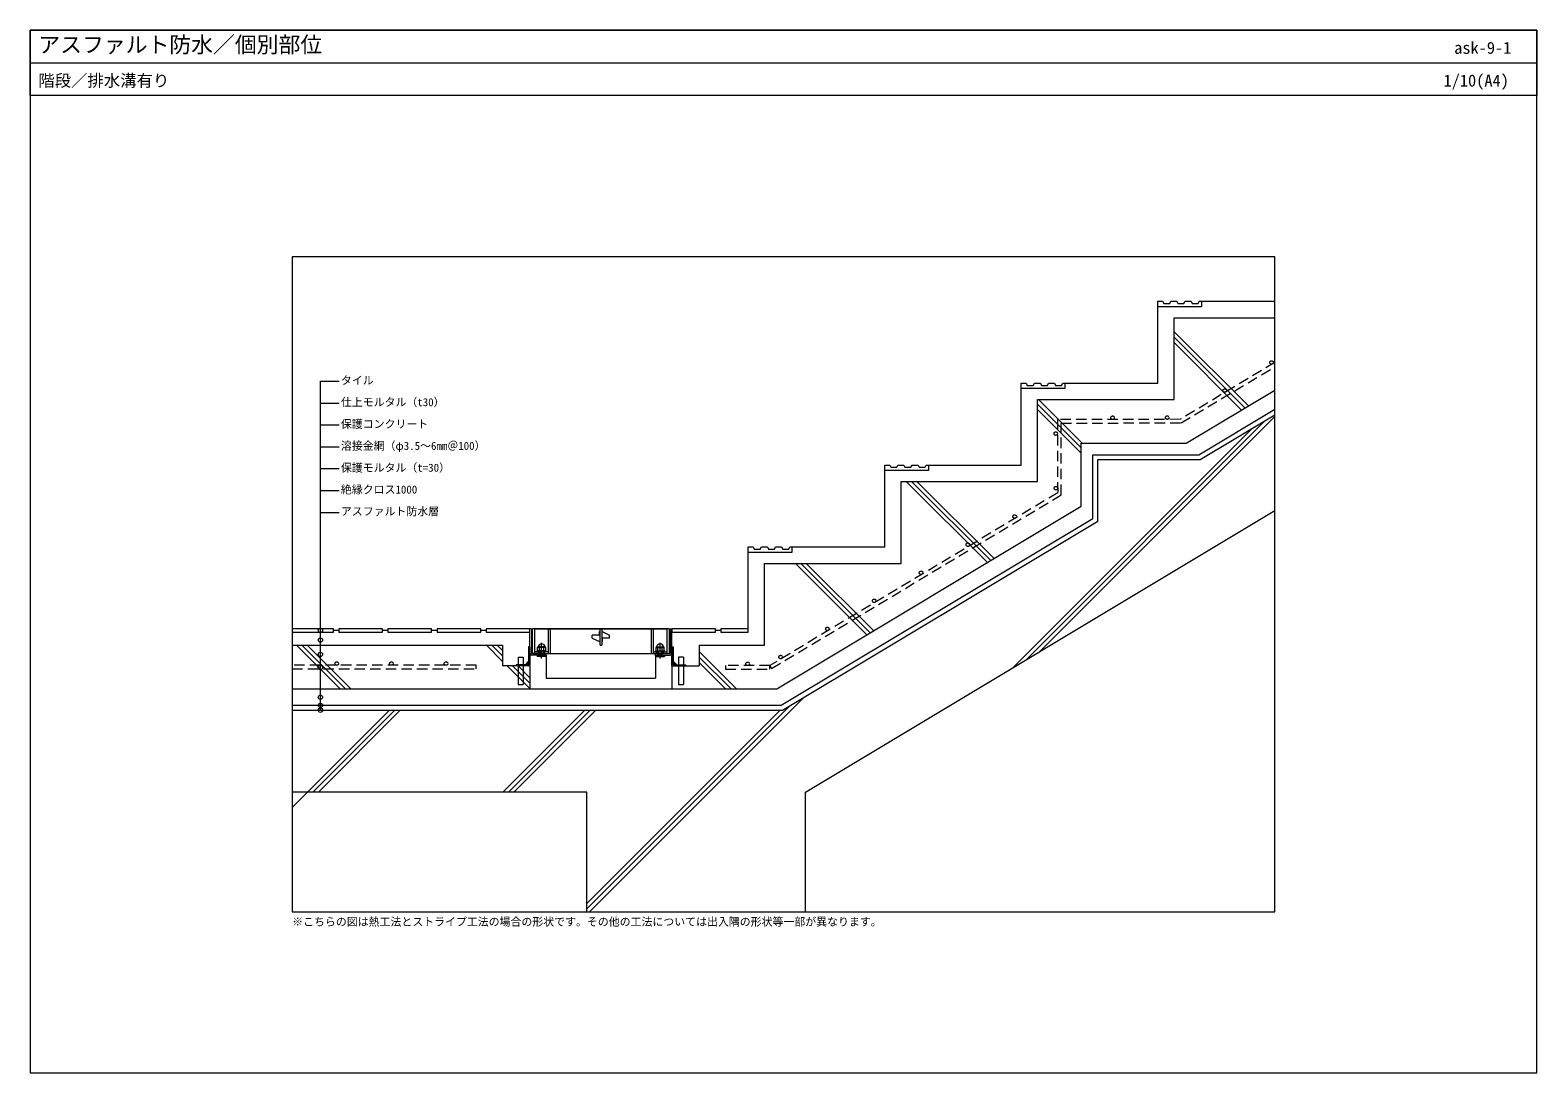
# Model space of a CAD drawing. Units: millimetres, scale not verified. Extents: x -1380 to 1380, y -955 to 955.
import ezdxf
from ezdxf.enums import TextEntityAlignment as Align

# ---------------------------------------------------------------- set-up
doc = ezdxf.new("R2010")
doc.units = ezdxf.units.MM
doc.header["$LTSCALE"] = 3
doc.linetypes.add('USER1', pattern=[9.525, 6.35, -3.175])
for name, color, linetype, lineweight in [('0-0_0', 7, 'Continuous', 18), ('0-1_HATCH', 9, 'Continuous', 18), ('0-2_KUTAI', 3, 'Continuous', 18), ('0-3_BOUSUI', 1, 'Continuous', 18), ('0-4_MOJI', 7, 'Continuous', 18), ('0-5_SIAGE', 5, 'Continuous', 18), ('0-6_ZATU', 6, 'Continuous', 18), ('0-7_TENSEN', 4, 'USER1', 18), ('0-8_WAKU', 7, 'Continuous', 18)]:
    doc.layers.add(name, color=color, linetype=linetype, lineweight=lineweight)
doc.styles.add('ＭＳ ゴシック', font='')
doc.styles.get('ＭＳ ゴシック').set_extended_font_data('MS Gothic')

msp = doc.modelspace()

# ---------------------------------------------------------------- linework, layer by layer
at = {"layer": '0-0_0'}
msp.add_line((-1379.957, 895.031), (1380.043, 895.031), dxfattribs=at)
msp.add_lwpolyline([(-899.957, -659.969), (900.043, -659.969), (900.043, 540.031), (-899.957, 540.031)], close=True, dxfattribs=at)
at = {"layer": '0-1_HATCH'}
for p, q in [((851.533, 266.614), (715.535, 402.612)), ((845.346, 262.901), (715.535, 392.712)), ((839.158, 259.189), (715.535, 382.813)), ((547.271, 198.31), (467.271, 278.31)), ((545.535, 190.146), (465.535, 270.146)), ((545.535, 180.247), (465.535, 260.247)), ((420.546, -212.389), (857.867, 224.933)), ((445.295, -197.539), (882.616, 239.782)), ((470.043, -182.69), (900.043, 247.31)), ((373.451, -20.235), (224.906, 128.31)), ((379.638, -16.523), (234.805, 128.31)), ((385.825, -12.811), (243.848, 129.166)), ((152.853, -152.594), (21.949, -21.69)), ((159.04, -148.882), (31.848, -21.69)), ((165.227, -145.17), (41.748, -21.69)), ((-812.032, -251.69), (-892.032, -171.69)), ((-802.133, -251.69), (-882.133, -171.69)), ((-792.233, -251.69), (-872.233, -171.69)), ((-514.465, -201.196), (-543.972, -171.69)), ((-514.465, -191.297), (-534.072, -171.69)), ((-514.465, -181.397), (-524.173, -171.69)), ((-464.465, -209.69), (-464.465, -187.086)), ((-204.465, -209.69), (-204.466, -191.04)), ((-86.212, -251.69), (-154.465, -183.437)), ((-464.465, -251.197), (-505.972, -209.69)), ((-464.465, -241.297), (-496.072, -209.69)), ((-464.465, -231.397), (-486.173, -209.69)), ((-96.112, -251.69), (-154.465, -193.337)), ((-106.011, -251.69), (-154.465, -203.236)), ((-355.296, -659.969), (37.213, -267.46)), ((-899.957, -468.91), (-721.737, -290.69)), ((-861.837, -440.69), (-711.837, -290.69)), ((-851.938, -440.69), (-701.938, -290.69)), ((-513.776, -440.69), (-363.776, -290.69)), ((-503.877, -440.69), (-353.877, -290.69)), ((-493.977, -440.69), (-343.977, -290.69)), ((-359.957, -654.73), (12.464, -282.309)), ((-359.957, -644.831), (-5.816, -290.69))]:
    msp.add_line(p, q, dxfattribs=at)
at = {"layer": '0-2_KUTAI'}
for p, q in [((685.535, 308.31), (685.535, 448.31)), ((765.535, 458.31), (900.043, 458.31)), ((515.535, 308.31), (685.535, 308.31)), ((435.535, 158.31), (435.535, 298.31)), ((737.693, 198.31), (900.043, 295.72)), ((763.496, 168.31), (900.043, 250.238)), ((265.535, 158.31), (435.535, 158.31)), ((40.043, -440.69), (900.043, 75.31)), ((-64.465, -141.69), (-64.465, -1.69)), ((-899.957, -171.69), (-514.465, -171.69)), ((-514.465, -171.69), (-514.465, -209.69)), ((-434.465, -191.99), (-434.465, -231.69)), ((-234.466, -191.99), (-234.465, -231.69)), ((-154.465, -171.69), (-154.465, -209.69)), ((-464.465, -209.69), (-514.465, -209.69)), ((-464.465, -209.69), (-464.465, -251.69)), ((-204.465, -209.69), (-204.466, -251.69)), ((-204.465, -209.69), (-154.465, -209.69)), ((-434.465, -231.69), (-234.465, -231.69)), ((-359.957, -440.69), (-899.957, -440.69)), ((-359.957, -659.969), (-359.957, -440.69)), ((40.043, -659.969), (40.043, -440.69))]:
    msp.add_line(p, q, dxfattribs=at)
for points in [[(-154.465, -171.69), (-34.465, -171.69), (-34.465, -21.69), (215.535, -21.69), (215.535, 128.31), (465.535, 128.31), (465.535, 278.31), (715.535, 278.31), (715.535, 428.31), (900.043, 428.31)], [(545.535, 83.015), (545.535, 198.31), (737.693, 198.31)], [(575.535, 55.533), (575.535, 168.31), (763.496, 168.31)], [(15.535, 8.31), (185.535, 8.31), (185.535, 148.31)], [(-899.957, -251.69), (-12.307, -251.69), (545.535, 83.015)], [(-899.957, -290.69), (-1.504, -290.69), (575.535, 55.533)]]:
    msp.add_lwpolyline(points, dxfattribs=at)
at = {"layer": '0-3_BOUSUI'}
msp.add_line((761.003, 177.31), (900.043, 260.734), dxfattribs=at)
for points in [[(566.535, 60.629), (566.535, 177.31), (761.003, 177.31)], [(-899.957, -281.69), (-3.997, -281.69), (566.535, 60.629)]]:
    msp.add_lwpolyline(points, dxfattribs=at)
at = {"layer": '0-4_MOJI'}
for p, q in [((-848.285, -290.662), (-848.285, 311.773)), ((-848.285, 311.773), (-813.708, 311.773)), ((-848.285, 271.773), (-813.708, 271.773)), ((-848.285, 231.773), (-813.708, 231.773)), ((-848.285, 191.773), (-813.708, 191.773)), ((-848.285, 151.773), (-813.708, 151.773)), ((-848.285, 111.773), (-813.708, 111.773)), ((-848.285, 71.773), (-813.708, 71.773))]:
    msp.add_line(p, q, dxfattribs=at)
for centre in [(-848.285, -144.415), (-848.285, -162.215), (-848.285, -188.368), (-848.285, -212.449), (-848.285, -267.035), (-848.285, -281.969), (-848.285, -290.662)]:
    msp.add_circle(centre, 4, dxfattribs=at)
at = {"layer": '0-5_SIAGE'}
for p, q in [((-814.465, -144.69), (-824.465, -144.69)), ((-724.465, -144.69), (-734.465, -144.69)), ((-634.466, -144.69), (-644.466, -144.69)), ((-544.466, -144.69), (-554.466, -144.69)), ((-114.466, -144.69), (-124.466, -144.69))]:
    msp.add_line(p, q, dxfattribs=at)
for points in [[(722.535, 454.31), (733.535, 454.31), (735.535, 458.31), (746.535, 458.31), (748.535, 454.31), (759.535, 454.31), (761.535, 458.31), (765.535, 458.31), (765.535, 448.31), (685.535, 448.31), (685.535, 458.31), (694.535, 458.31), (696.535, 454.31), (707.535, 454.31), (709.535, 458.31), (720.535, 458.31)], [(472.535, 304.31), (483.535, 304.31), (485.535, 308.31), (496.535, 308.31), (498.535, 304.31), (509.535, 304.31), (511.535, 308.31), (515.535, 308.31), (515.535, 298.31), (435.535, 298.31), (435.535, 308.31), (444.535, 308.31), (446.535, 304.31), (457.535, 304.31), (459.535, 308.31), (470.535, 308.31)], [(222.535, 154.31), (233.535, 154.31), (235.535, 158.31), (246.535, 158.31), (248.535, 154.31), (259.535, 154.31), (261.535, 158.31), (265.535, 158.31), (265.535, 148.31), (185.535, 148.31), (185.535, 158.31), (194.535, 158.31), (196.535, 154.31), (207.535, 154.31), (209.535, 158.31), (220.535, 158.31)], [(-27.465, 4.31), (-16.465, 4.31), (-14.465, 8.31), (-3.465, 8.31), (-1.465, 4.31), (9.535, 4.31), (11.535, 8.31), (15.535, 8.31), (15.535, -1.69), (-64.465, -1.69), (-64.465, 8.31), (-55.465, 8.31), (-53.465, 4.31), (-42.465, 4.31), (-40.465, 8.31), (-29.465, 8.31)], [(-814.465, -147.69), (-734.465, -147.69), (-734.465, -141.69), (-814.465, -141.69)], [(-724.466, -147.69), (-644.466, -147.69), (-644.466, -141.69), (-724.466, -141.69)], [(-634.466, -147.69), (-554.466, -147.69), (-554.466, -141.69), (-634.466, -141.69)], [(-544.466, -147.69), (-464.466, -147.69), (-464.466, -141.69), (-544.466, -141.69)], [(-204.466, -147.69), (-124.466, -147.69), (-124.466, -141.69), (-204.466, -141.69)], [(-114.466, -147.69), (-64.465, -147.69), (-64.465, -141.69), (-114.466, -141.69)]]:
    msp.add_lwpolyline(points, close=True, dxfattribs=at)
msp.add_lwpolyline([(-899.957, -147.69), (-824.465, -147.69), (-824.465, -141.69), (-899.957, -141.69)], dxfattribs=at)
at = {"layer": '0-6_ZATU'}
for p, q in [((-464.466, -186.69), (-464.466, -141.69)), ((-461.466, -141.69), (-464.466, -141.69)), ((-461.466, -141.69), (-461.466, -186.69)), ((-209.465, -141.69), (-459.465, -141.69)), ((-459.465, -186.69), (-459.465, -141.69)), ((-455.465, -186.69), (-455.465, -141.69)), ((-454.465, -141.69), (-214.465, -141.69)), ((-430.465, -186.69), (-430.465, -141.69)), ((-426.465, -186.69), (-426.465, -141.69)), ((-336.965, -152.94), (-350.465, -152.94)), ((-350.465, -158.44), (-350.465, -152.94)), ((-350.465, -158.44), (-336.965, -164.69)), ((-335.965, -146.69), (-336.965, -146.69)), ((-336.965, -152.94), (-336.965, -146.69)), ((-336.965, -164.69), (-335.965, -164.69)), ((-335.965, -171.69), (-335.965, -141.69)), ((-332.965, -141.69), (-332.965, -171.69)), ((-331.966, -146.69), (-332.965, -146.69)), ((-332.965, -164.69), (-331.965, -164.69)), ((-331.966, -146.69), (-318.465, -152.94)), ((-318.465, -158.44), (-331.965, -158.44)), ((-331.965, -158.44), (-331.965, -164.69)), ((-318.465, -158.44), (-318.465, -152.94)), ((-242.465, -141.69), (-242.465, -186.69)), ((-238.465, -141.69), (-238.465, -186.69)), ((-213.465, -141.69), (-213.465, -186.69)), ((-209.465, -141.69), (-209.465, -186.69)), ((-207.465, -141.69), (-207.465, -186.69)), ((-207.465, -141.69), (-204.466, -141.69)), ((-204.466, -186.69), (-204.466, -141.69)), ((-466.766, -174.69), (-466.766, -206.39)), ((-464.466, -174.69), (-466.766, -174.69)), ((-464.466, -174.69), (-464.466, -207.39)), ((-446.966, -186.69), (-461.466, -186.69)), ((-434.466, -189.69), (-461.466, -189.69)), ((-459.465, -186.69), (-209.465, -186.69)), ((-446.966, -183.69), (-455.466, -183.69)), ((-446.965, -183.69), (-455.465, -183.69)), ((-451.466, -183.69), (-451.466, -182.09)), ((-450.966, -189.69), (-450.966, -192.19)), ((-434.966, -192.19), (-450.966, -192.19)), ((-450.466, -175.59), (-449.666, -174.79)), ((-450.466, -182.09), (-450.466, -175.59)), ((-435.466, -175.59), (-450.466, -175.59)), ((-448.966, -186.69), (-448.966, -183.69)), ((-447.466, -183.69), (-447.466, -182.09)), ((-446.966, -189.69), (-446.966, -175.59)), ((-445.966, -188.691), (-446.966, -189.69)), ((-445.966, -188.691), (-445.966, -182.09)), ((-439.966, -188.691), (-445.966, -188.691)), ((-442.966, -195.772), (-442.966, -167.364)), ((-439.966, -188.691), (-439.966, -182.09)), ((-438.966, -189.69), (-439.966, -188.691)), ((-438.966, -189.69), (-438.966, -175.59)), ((-430.466, -183.69), (-438.966, -183.69)), ((-430.465, -183.69), (-438.965, -183.69)), ((-438.466, -183.69), (-438.466, -182.09)), ((-436.966, -186.69), (-436.966, -183.69)), ((-435.466, -182.09), (-435.466, -175.59)), ((-434.966, -189.69), (-434.966, -192.19)), ((-434.466, -191.99), (-434.466, -186.69)), ((-335.965, -171.69), (-332.965, -171.69)), ((-238.465, -183.69), (-229.966, -183.69)), ((-238.465, -183.69), (-229.965, -183.69)), ((-234.466, -191.99), (-234.466, -186.69)), ((-234.466, -189.69), (-207.465, -189.69)), ((-233.966, -189.69), (-233.966, -192.19)), ((-233.966, -192.19), (-217.965, -192.19)), ((-233.466, -182.09), (-233.466, -175.59)), ((-233.466, -175.59), (-218.465, -175.59)), ((-231.965, -186.69), (-231.965, -183.69)), ((-230.466, -183.69), (-230.466, -182.09)), ((-229.966, -189.69), (-229.966, -175.59)), ((-229.966, -189.69), (-228.966, -188.691)), ((-228.966, -188.691), (-228.966, -182.09)), ((-228.966, -188.691), (-222.965, -188.691)), ((-225.965, -195.772), (-225.965, -167.364)), ((-222.965, -188.691), (-222.965, -182.09)), ((-222.965, -188.691), (-221.966, -189.69)), ((-221.966, -189.69), (-221.966, -175.59)), ((-221.966, -183.69), (-213.466, -183.69)), ((-221.966, -186.69), (-207.465, -186.69)), ((-221.965, -183.69), (-213.465, -183.69)), ((-221.466, -183.69), (-221.466, -182.09)), ((-219.966, -186.69), (-219.966, -183.69)), ((-218.465, -175.59), (-219.266, -174.79)), ((-218.465, -182.09), (-218.465, -175.59)), ((-217.965, -189.69), (-217.965, -192.19)), ((-217.465, -183.69), (-217.465, -182.09)), ((-204.466, -174.69), (-204.466, -207.39)), ((-204.466, -174.69), (-202.165, -174.69)), ((-202.165, -174.69), (-202.165, -206.39)), ((-467.766, -207.39), (-489.466, -207.39)), ((-489.466, -207.39), (-489.466, -209.69)), ((-466.766, -209.69), (-489.466, -209.69)), ((-485.818, -193.601), (-476.818, -193.601)), ((-485.818, -193.601), (-485.818, -207.39)), ((-485.818, -209.69), (-485.818, -221.69)), ((-476.818, -193.601), (-476.818, -207.39)), ((-476.818, -209.69), (-476.818, -221.69)), ((-466.766, -200.79), (-473.366, -207.39)), ((-466.766, -204.043), (-470.113, -207.39)), ((-202.165, -200.79), (-195.566, -207.39)), ((-202.165, -204.043), (-198.818, -207.39)), ((-202.165, -209.69), (-179.466, -209.69)), ((-201.166, -207.39), (-179.466, -207.39)), ((-183.113, -193.601), (-192.113, -193.601)), ((-192.113, -193.601), (-192.113, -207.39)), ((-192.113, -209.69), (-192.113, -221.69)), ((-183.113, -193.601), (-183.113, -207.39)), ((-179.466, -207.39), (-179.466, -209.69)), ((-485.818, -221.69), (-485.818, -243.601)), ((-485.818, -243.601), (-476.818, -243.601)), ((-476.818, -221.69), (-476.818, -243.601)), ((-192.113, -221.69), (-192.113, -243.601)), ((-192.113, -243.601), (-183.113, -243.601))]:
    msp.add_line(p, q, dxfattribs=at)
for points in [[(-434.466, -183.69), (-434.466, -182.09), (-451.466, -182.09)], [(-435.466, -175.59), (-436.266, -174.79), (-449.666, -174.79)], [(-234.466, -183.69), (-234.466, -182.09), (-217.465, -182.09)], [(-233.466, -175.59), (-232.666, -174.79), (-219.266, -174.79)], [(-183.113, -209.69), (-183.113, -221.69), (-183.113, -243.601)]]:
    msp.add_lwpolyline(points, dxfattribs=at)
for centre, radius, start, end in [((-461.466, -186.69), 3, 180, 270), ((-442.966, -175.59), 6.5, 7.06972, 172.93029), ((-225.965, -175.59), 6.5, 7.0697, 172.93028), ((-207.465, -186.69), 3, 270, 359.33741), ((-467.766, -206.39), 1, 270, 0), ((-466.766, -207.39), 2.3, 270, 0), ((-202.165, -207.39), 2.3, 180, 270), ((-201.166, -206.39), 1, 180, 270)]:
    msp.add_arc(centre, radius, start, end, dxfattribs=at)
at = {"layer": '0-7_TENSEN'}
for p, q in [((900.043, 346.135), (726.704, 242.132)), ((728.501, 235.674), (900.043, 338.6)), ((726.704, 242.132), (501.946, 241.598)), ((501.946, 241.598), (502.265, 107.468)), ((508.423, 235.152), (728.501, 235.674)), ((508.735, 103.815), (508.423, 235.152)), ((-106.143, -208.92), (-106.143, -215.381))]:
    msp.add_line(p, q, dxfattribs=at)
for points in [[(502.265, 107.468), (-25.048, -208.92), (-21.724, -214.461), (508.735, 103.815)], [(-899.96, -214.921), (-562.884, -214.921), (-562.884, -208.459), (-899.96, -208.459)], [(-106.143, -215.381), (-25.048, -215.381), (-25.048, -208.92), (-106.143, -208.92)]]:
    msp.add_lwpolyline(points, dxfattribs=at)
for centre in [(893.975, 346.262), (808.225, 294.812), (702.828, 245.306), (602.828, 245.069), (498.776, 216), (499.013, 116), (423.473, 63.961), (337.724, 12.511), (251.975, -38.938), (166.225, -90.388), (80.476, -141.837), (-5.273, -193.287), (-818.16, -205.228), (-718.16, -205.228), (-618.16, -205.228), (-65.596, -205.689)]:
    msp.add_circle(centre, 3.231, dxfattribs=at)
at = {"layer": '0-8_WAKU'}
for points in [[(-1379.957, -954.969), (1380.043, -954.969), (1380.043, 955.031), (-1379.957, 955.031)], [(1380.043, 835.031), (-1379.957, 835.031), (-1379.957, 955.031), (1380.043, 955.031)]]:
    msp.add_lwpolyline(points, close=True, dxfattribs=at)

# ---------------------------------------------------------------- texts
at = {"layer": '0-4_MOJI', "style": 'ＭＳ ゴシック'}
for s, p in [('タイル', (-810.708, 301.773)), ('仕上モルタル（t30）', (-810.708, 261.773)), ('保護コンクリート', (-810.708, 221.773)), ('溶接金網（φ3.5～6mm＠100）', (-810.708, 181.773)), ('保護モルタル（t=30）', (-810.708, 141.773)), ('絶縁クロス1000', (-810.708, 101.773)), ('アスファルト防水層', (-810.708, 61.773)), ('※こちらの図は熱工法とストライプ工法の場合の形状です。その他の工法については出入隅の形状等一部が異なります。', (-899.957, -689.969))]:
    msp.add_text(s, height=14.66, dxfattribs=at).set_placement(p, align=Align.BOTTOM_LEFT)
at = {"layer": '0-8_WAKU', "style": 'ＭＳ ゴシック'}
for s, height, p in [('アスファルト防水／個別部位', 29.33, (-1364.957, 905.031)), ('ask-9-1', 21.99, (1228.597, 905.031)), ('階段／排水溝有り', 21.99, (-1364.957, 845.031)), ('1/10(A4)', 21.99, (1209.104, 845.031))]:
    msp.add_text(s, height=height, dxfattribs=at).set_placement(p, align=Align.BOTTOM_LEFT)

doc.saveas('drawing.dxf')
